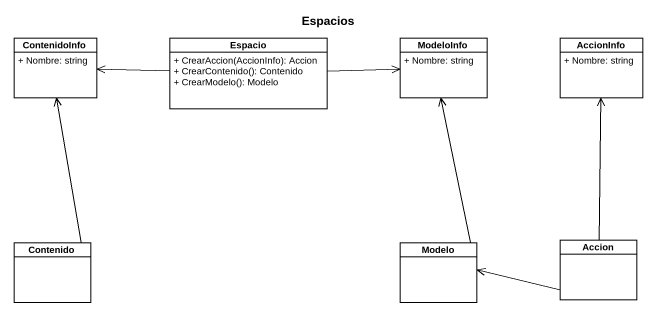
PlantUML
@startuml
title Espacios
hide circle
hide empty members
skinparam classAttributeIconSize 0
class ContenidoInfo {
  + Nombre: string
}
class Espacio {
  + CrearAccion(AccionInfo): Accion
  + CrearContenido(): Contenido
  + CrearModelo(): Modelo
}
class ModeloInfo {
  + Nombre: string
}
class AccionInfo {
  + Nombre: string
}
class Contenido
class Modelo
class Accion
Espacio -left-> ContenidoInfo
Espacio -right-> ModeloInfo
Contenido -up-> ContenidoInfo
Modelo -up-> ModeloInfo
Accion -up-> AccionInfo
Accion -left-> Modelo
@enduml
